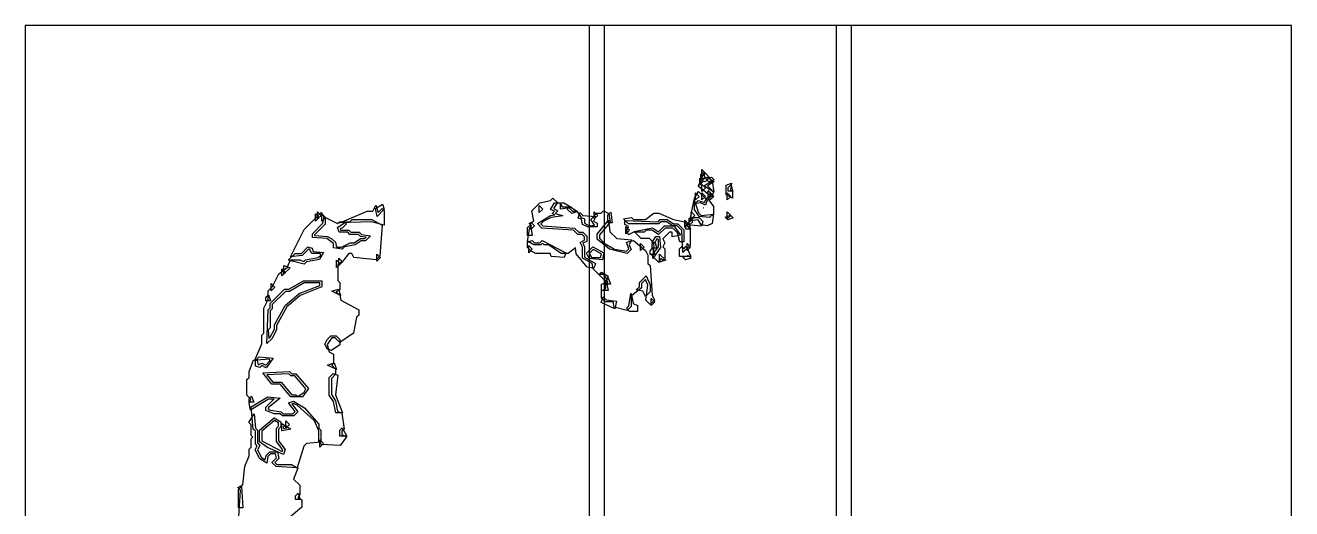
# Model space of a CAD drawing. Header units: millimetres. Extents: x 0 to 296, y 0 to 296.
# Drawn here: x 0 to 295.8, y 183 to 295.8 of the extents above; entities that cross this region are included whole.
import ezdxf

# ---------------------------------------------------------------- set-up
doc = ezdxf.new("R2010")
doc.units = ezdxf.units.MM
for name, color, linetype in [('CUT_OUTLINE', 5, 'Continuous'), ('CUT_SLOT', 1, 'Continuous'), ('ENG_D', 3, 'Continuous'), ('ENG_K', 2, 'Continuous'), ('ENG_L', 4, 'Continuous')]:
    doc.layers.add(name, color=color, linetype=linetype)

msp = doc.modelspace()

# ---------------------------------------------------------------- linework, layer by layer
at = {"layer": 'CUT_OUTLINE'}
msp.add_lwpolyline([(0, 0), (295.8, 0), (295.8, 295.8), (0, 295.8), (0, 0)], close=True, dxfattribs=at)
at = {"layer": 'CUT_SLOT'}
for points in [[(131.69, 147.9), (135.25, 147.9), (135.25, 295.8), (131.69, 295.8), (131.69, 147.9)], [(189.42, 147.9), (192.99, 147.9), (192.99, 295.8), (189.42, 295.8), (189.42, 147.9)]]:
    msp.add_lwpolyline(points, close=True, dxfattribs=at)
at = {"layer": 'ENG_D'}
for points in [[(159.25, 260.34), (160.93, 259.33), (159.38, 258.3), (160.76, 256.92), (160.35, 255.7), (157.19, 258.28), (158.08, 259.76), (159.25, 260.34)], [(157.76, 260.06), (157.76, 260.9), (158.36, 261.5), (158.84, 260.06), (157.76, 260.06)], [(164.17, 257.94), (164.77, 258.55), (165.25, 257.1), (164.17, 257.1), (164.17, 257.94)], [(120.68, 248.48), (119.66, 249.5), (122.67, 251.42), (123.67, 251.57), (123.08, 251.86), (123.64, 252.42), (123.61, 252.45), (122.64, 252.78), (123.61, 254.39), (124.88, 254.39), (125.38, 253.41), (126.8, 253.41), (127.79, 252.42), (128.81, 252.42), (129.82, 250.9), (130.65, 250.63), (130.65, 249.6), (131.68, 248.98), (132.94, 249.16), (132.06, 250.48), (133.5, 251.93), (134.49, 251.93), (135.04, 252.47), (136.3, 251.84), (136.58, 249.88), (134.1, 246.91), (134.1, 246.11), (135.24, 244.97), (137.64, 243.53), (140.42, 243.07), (140.96, 243.61), (140.43, 245.21), (142.05, 245.54), (144.89, 243.21), (145.44, 242.12), (145.44, 240.2), (145.92, 239.71), (146.42, 232.77), (146.97, 231.66), (145.93, 230.63), (144.93, 231.63), (145.43, 235.13), (144.86, 236.46), (143.96, 235.56), (143.96, 234.55), (141.49, 232.58), (141.49, 230.13), (140.58, 229.22), (137.58, 230.04), (137.35, 231.22), (135.47, 231.22), (134.59, 232.1), (134.59, 233.84), (135.58, 234.33), (135.58, 235.27), (136.03, 235.72), (135.61, 237), (134.98, 237.63), (134, 237.63), (132.64, 238.99), (132.4, 240.18), (130.15, 241.43), (130.15, 243.98), (129.58, 245.13), (130.65, 245.67), (130.65, 246.4), (130.05, 247), (129.07, 247), (128.07, 247.99), (120.68, 248.48)], [(157.85, 249.24), (157.14, 250.43), (155.23, 250.15), (156.22, 255.1), (157.24, 252.06), (157.85, 251.44), (160.76, 251.71), (160.45, 249.55), (159.28, 248.96), (157.85, 249.24)], [(158.89, 253.8), (157.73, 254.38), (156.28, 254.09), (156.28, 255.45), (157.22, 257.01), (159.28, 254.95), (158.89, 253.8)], [(163.92, 256.71), (164.77, 255.87), (163.92, 255.03), (163.92, 256.71)], [(53.61, 217.66), (55.22, 221.41), (55.22, 223.43), (55.71, 223.93), (55.71, 229.8), (56.7, 231.77), (56.7, 233.79), (57.73, 234.82), (59.21, 237.79), (61.18, 239.27), (61.96, 241.08), (64.15, 241.08), (65.03, 240.64), (65.45, 241.06), (68.41, 241.56), (68.99, 242.13), (68.84, 242.56), (66.9, 242.56), (66.4, 243.55), (66.16, 243.55), (64.7, 242.08), (61.94, 241.77), (65.12, 248.13), (69.07, 252.08), (70.01, 250.52), (70.01, 249.36), (67.54, 246.89), (67.54, 246.73), (70.57, 246.5), (71.63, 245.97), (72.45, 245.15), (72.67, 244.04), (73.89, 244.04), (75.86, 245.02), (76.83, 245.02), (78.31, 246.01), (79.27, 246.01), (79.59, 246.33), (78.27, 246.52), (77.79, 247), (75.82, 247), (75.33, 247.49), (73.28, 247.49), (72.92, 248.57), (74.86, 249.95), (75.82, 249.95), (76.31, 250.45), (80.92, 250.45), (83.33, 249.11), (82.82, 241.96), (81.93, 241.07), (76.75, 241.59), (76.26, 242.56), (75.55, 242.56), (74.12, 240.65), (72.96, 239.95), (72.96, 236.25), (73.46, 235.76), (73.46, 234.03), (72.64, 233.62), (73.44, 232.82), (73.68, 231.63), (77.9, 229.4), (77.9, 228.16), (77.38, 227.65), (76.64, 223.92), (73.43, 221.78), (72.37, 222.84), (71.61, 222.84), (70.52, 221.31), (70.96, 219.56), (71.98, 219.05), (71.98, 216.82), (71.59, 216.43), (72.47, 215.55), (72.47, 214.36), (71.49, 213.37), (71.49, 209.6), (72.46, 208.14), (72.94, 205.75), (73.93, 205.25), (74.46, 201.55), (73.95, 201.04), (73.95, 200.31), (75.06, 199.76), (73.58, 197.69), (69.16, 197.95), (68.53, 198.58), (68.53, 201.1), (67.58, 203.47), (63.46, 207.1), (62.59, 207.54), (62.27, 207.43), (63.68, 205.56), (62.71, 204.6), (60.04, 204.6), (59.55, 205.09), (58.12, 205.09), (56.2, 205.91), (56.2, 206.67), (58.04, 208.51), (58.13, 208.54), (56.77, 208.54), (52.58, 205.93), (52.25, 207.59), (52.7, 208.49), (51.77, 209.43), (51.77, 213.08), (52.26, 213.57), (52.26, 215), (53.32, 217.66), (53.61, 217.66)], [(83.85, 252.85), (82.18, 251.18), (81.81, 253.03), (83.45, 254.02), (83.85, 252.85)], [(120.05, 252.07), (120.05, 253.75), (120.89, 252.91), (120.05, 252.07)], [(164.77, 251.43), (163.92, 250.59), (163.92, 252.28), (164.77, 251.43)], [(117.34, 248.58), (118, 249.24), (118.36, 246.75), (117.34, 246.75), (117.34, 248.58)], [(118.08, 248.13), (118.08, 249.81), (118.92, 248.97), (118.08, 248.13)], [(147.8, 249.96), (148.29, 250.45), (149.95, 250.45), (151.43, 249.46), (152.44, 249.46), (153.82, 248.08), (153.82, 245.27), (152.89, 245.27), (152.36, 247.36), (151.25, 248.48), (149.48, 248.48), (147.93, 246.93), (146.35, 247.98), (145.05, 247.98), (144.55, 247.49), (142.04, 247.49), (140.86, 246.9), (140.49, 248), (140.92, 248.86), (140.01, 249.31), (140.01, 250.21), (147.8, 249.96)], [(154.91, 249.46), (154.06, 248.62), (154.06, 250.3), (154.91, 249.46)], [(154.31, 248.23), (154.31, 249.07), (154.91, 249.67), (155.39, 248.23), (154.31, 248.23)], [(155.05, 249.11), (155.05, 250.8), (155.89, 249.95), (155.05, 249.11)], [(118.39, 245.55), (118.92, 245.02), (120.19, 245.02), (120.74, 245.57), (126.26, 242.68), (125.89, 241.56), (122.82, 241.84), (122.58, 242.56), (119.25, 242.56), (118.18, 243.1), (117.34, 243.94), (117.34, 245.2), (118.39, 245.55)], [(148.4, 243.97), (146.57, 241.4), (146.9, 244.44), (146.36, 244.99), (147.27, 246.5), (148.12, 246.5), (148.4, 243.97)], [(131.7, 242.52), (132.27, 241.57), (134.39, 241.57), (134.56, 242.43), (132.66, 243.49), (131.7, 242.52)], [(155.42, 241.82), (152.83, 241.82), (152.83, 243.65), (153.33, 244.14), (153.82, 243.65), (154.39, 244.22), (155.42, 241.82)], [(154.56, 244.88), (155.4, 244.04), (154.56, 243.2), (154.56, 244.88)], [(148.15, 240.49), (148.15, 242.41), (149.59, 240.97), (148.15, 240.49)], [(68.77, 235.08), (68.77, 235.66), (65.14, 235.66), (61.69, 233.69), (60.74, 233.69), (57.68, 230.63), (57.68, 229.64), (57.19, 229.15), (57.19, 225.2), (56.71, 224.72), (56.89, 222.65), (57.23, 222.99), (58.17, 224.87), (58.17, 225.86), (60.69, 230.39), (63.96, 233.16), (68.77, 235.08)], [(53.99, 217.66), (54.19, 217.66), (54.41, 216.55), (55.22, 216.95), (56.15, 216.48), (57.15, 217.48), (57.02, 217.89), (53.99, 217.66)], [(65.13, 210.19), (65.52, 210.97), (62.99, 213.96), (62.02, 213.96), (61.53, 214.45), (56.44, 214.23), (57.8, 212.49), (59.77, 212.49), (62.23, 209.53), (63.21, 209.53), (63.62, 209.11), (65.13, 210.19)], [(59.16, 198.76), (60.67, 196.75), (60.3, 195.64), (56.57, 197.23), (54.72, 198.55), (54.72, 201.26), (58.15, 204.16), (59.65, 203.26), (59.65, 202.03), (59.16, 201.54), (59.16, 198.76)], [(62.05, 201.52), (59.9, 201.09), (59.9, 202.81), (62.05, 201.52)], [(60.89, 203.47), (61.73, 202.63), (60.89, 201.78), (60.89, 203.47)]]:
    msp.add_lwpolyline(points, close=True, dxfattribs=at)
msp.add_lwpolyline([(49.78, 179.82), (50.28, 187.25), (49.62, 187.9), (50.8, 188.49), (51.28, 192.83), (52.26, 195.28), (52.26, 196.81), (52.75, 197.3), (52.75, 199.28), (53.14, 199.67), (52.75, 200.06), (52.75, 202.52), (52.19, 203.08), (53.42, 205.13), (53.73, 201.75), (54.23, 201.25), (54.23, 201.25), (54.23, 198.29), (54.78, 197.74), (54.26, 196.71), (55.16, 194.91), (56.03, 194.39), (56.22, 195.35), (57.09, 196.22), (58.87, 196.22), (59.18, 194.66), (58.28, 193.75), (58.77, 193.26), (62.19, 193.26), (63.66, 192.38), (62.65, 189.87), (64.09, 188.43), (64.09, 186.3), (63.68, 185.48), (64.58, 185.03), (64.58, 183.28), (61.63, 180.82)], dxfattribs=at)
at = {"layer": 'ENG_K'}
for points in [[(158.01, 262.14), (158.85, 261.29), (158.01, 260.45), (158.01, 262.14)], [(160.42, 259.48), (160.8, 256.84), (158.53, 258.35), (160.42, 259.48)], [(164.99, 258.95), (164.69, 257.43), (165.16, 256.96), (165.16, 255.47), (163.68, 256.21), (163.68, 258.51), (164.99, 258.95)], [(156.53, 255.03), (156.53, 256.71), (157.37, 255.87), (156.53, 255.03)], [(69.27, 250.1), (69.27, 251.78), (70.11, 250.94), (69.27, 250.1)], [(83.32, 253.01), (83.81, 252.52), (83.81, 249.14), (80.82, 249.95), (73.49, 249.66), (73.48, 249.71), (79.82, 252.42), (81.19, 252.42), (81.88, 253.8), (82.44, 252.14), (83.32, 253.01)], [(132.7, 250.06), (133.6, 249.61), (133.6, 248.72), (131.33, 248.72), (130.18, 249.29), (129.94, 250.51), (129.1, 250.78), (129.55, 252.14), (130.26, 251.42), (133.25, 251.15), (132.7, 250.06)], [(133.71, 251.43), (132.87, 250.59), (132.87, 252.28), (133.71, 251.43)], [(142.09, 250.45), (144.86, 250.45), (146.83, 251.93), (147.95, 251.93), (151.43, 250.44), (153.96, 249.93), (155.3, 248.06), (155.3, 244.43), (153.6, 242.73), (153.33, 247.87), (152.24, 248.97), (151.28, 248.97), (149.8, 249.95), (148.5, 249.95), (148, 249.46), (140.9, 249.46), (139.76, 250.6), (141.57, 250.96), (142.09, 250.45)], [(155.54, 252.28), (156.39, 251.43), (155.54, 250.59), (155.54, 252.28)], [(73.36, 249.95), (74.55, 249.95), (75.04, 249.46), (74.08, 248.51), (73.52, 248.32), (73.64, 247.98), (75.53, 247.98), (76.03, 247.49), (78, 247.49), (78.5, 246.98), (80.64, 246.68), (79.48, 245.52), (78.46, 245.52), (77.01, 244.55), (74.57, 244.06), (74.04, 243.53), (71.98, 243.82), (71.98, 244.9), (70.41, 246.02), (67.05, 246.28), (67.05, 247.1), (69.53, 249.58), (69.83, 251.06), (72.92, 249.51), (73.36, 249.95)], [(66, 244.07), (67, 243.74), (67.23, 243.03), (69.68, 242.76), (68.68, 241.1), (65.69, 240.6), (65.15, 240.07), (61.38, 240.94), (63, 242.56), (64.48, 242.56), (66, 244.07)], [(118.42, 243.55), (117.58, 242.7), (117.58, 244.39), (118.42, 243.55)], [(132.58, 244.1), (135.11, 242.69), (134.79, 241.06), (131.72, 241.34), (131.09, 242.61), (132.58, 244.1)], [(82.93, 241.57), (82.09, 240.73), (82.09, 242.41), (82.93, 241.57)], [(154.24, 241.04), (153.61, 241.68), (154.87, 242.1), (155.51, 241.47), (154.24, 241.04)], [(57.19, 230.83), (60.54, 234.18), (61.56, 234.18), (65.01, 236.15), (69.27, 236.15), (69.27, 234.75), (64.22, 232.73), (61.08, 230.08), (58.67, 225.73), (58.67, 224.75), (57.64, 222.69), (56.43, 221.48), (56.7, 229.35), (57.19, 229.84), (57.19, 230.83)], [(134.53, 231.09), (134.98, 232.42), (135.69, 231.7), (138.09, 231.44), (137.73, 229.63), (134.53, 231.09)], [(141.01, 230.35), (141.42, 233.19), (141.5, 233.19), (141.96, 230.89), (142.97, 230.39), (142.97, 229), (141.14, 229), (140.4, 229.74), (141.01, 230.35)], [(146.18, 230.38), (146.18, 232.06), (147.02, 231.22), (146.18, 230.38)], [(54.63, 218.41), (57.89, 218.12), (56.28, 215.87), (55.27, 216.38), (54.79, 215.9), (53.74, 216.25), (53.74, 217.52), (54.63, 218.41)], [(66.13, 211.02), (64.71, 209.03), (62, 209.03), (59.54, 211.99), (57.56, 211.99), (55.47, 214.68), (61.72, 214.96), (62.22, 214.46), (63.22, 214.46), (66.13, 211.02)], [(52.26, 208.64), (52.86, 209.24), (53.34, 207.8), (52.26, 207.8), (52.26, 208.64)], [(63.03, 205.61), (61.47, 207.68), (62.64, 208.07), (65.24, 206.51), (68.53, 202.72), (68.53, 201.74), (69.02, 201.25), (69.02, 198.45), (65.68, 198.2), (65.05, 197.57), (63.53, 192.51), (58.56, 192.77), (57.58, 193.75), (58.65, 194.82), (58.47, 195.72), (57.29, 195.72), (56.68, 195.11), (56.38, 193.61), (54.78, 194.56), (53.71, 196.71), (54.18, 197.65), (53.74, 198.09), (53.74, 201.04), (53.25, 201.53), (52.74, 206.7), (56.64, 209.04), (59.53, 208.72), (56.74, 206.48), (56.88, 206.05), (59.77, 205.57), (60.25, 205.09), (62.51, 205.09), (63.03, 205.61)], [(58.67, 201.74), (59.16, 202.23), (59.16, 202.98), (58.2, 203.56), (55.22, 201.03), (55.22, 198.83), (60, 196.32), (60.12, 196.67), (58.67, 198.6), (58.67, 201.74)], [(60.96, 202.48), (60.2, 202.02), (60.31, 201.68), (61.09, 201.83), (60.96, 202.48)], [(75.13, 199.91), (73.46, 199.91), (73.46, 201.25), (74, 201.79), (75.13, 199.91)], [(68.77, 197.35), (68.77, 199.03), (69.62, 198.19), (68.77, 197.35)]]:
    msp.add_lwpolyline(points, close=True, dxfattribs=at)
at = {"layer": 'ENG_L'}
for points in [[(159.84, 260.31), (158.81, 259.29), (157.64, 259.68), (158.7, 261.44), (159.84, 260.31)], [(160.29, 260.34), (160.93, 259.71), (159.67, 259.29), (159.03, 259.92), (160.29, 260.34)], [(157.52, 258.48), (157.52, 260.16), (158.36, 259.32), (157.52, 258.48)], [(158.01, 257), (158.01, 258.68), (158.85, 257.84), (158.01, 257)], [(123.88, 251.9), (125.55, 251.34), (122.83, 250.95), (120.93, 250), (120.4, 249.46), (120.9, 248.96), (128.29, 248.47), (129.27, 247.49), (130.26, 247.49), (131.14, 246.61), (131.14, 245.36), (130.24, 244.91), (130.65, 244.1), (130.65, 241.71), (133.16, 240.2), (132.78, 239.07), (131.25, 239.38), (128.69, 242.46), (128.49, 243.84), (126.78, 242.56), (125.15, 242.56), (122.19, 244.53), (121.18, 244.53), (120.79, 244.92), (120.4, 244.53), (118.75, 244.53), (117.31, 245.39), (117.84, 248.59), (118.22, 248.97), (117.66, 249.53), (118.78, 250.09), (118.3, 252.5), (120.17, 254.37), (122.64, 254.87), (123.25, 255.48), (124.31, 254.42), (123.37, 253.01), (124.41, 252.49), (123.85, 251.93), (123.88, 251.9)], [(125.78, 254.39), (127.67, 253.26), (124.98, 252.87), (124.98, 254.39), (125.78, 254.39)], [(157.37, 251.2), (156.28, 252.84), (156.28, 254), (157.2, 254.92), (158.62, 254.45), (159.2, 255.61), (160.72, 253.48), (160.72, 251.82), (159.82, 250.93), (157.37, 251.2)], [(158.85, 255.87), (158.01, 255.03), (158.01, 256.71), (158.85, 255.87)], [(159.49, 257.21), (160.33, 256.36), (159.49, 255.52), (159.49, 257.21)], [(160.82, 255.87), (159.98, 255.03), (159.98, 256.71), (160.82, 255.87)], [(67.79, 251.78), (68.63, 250.94), (67.79, 250.1), (67.79, 251.78)], [(69.12, 251.43), (68.28, 250.59), (68.28, 252.28), (69.12, 251.43)], [(126.6, 252.91), (127.16, 253.47), (129.01, 252.36), (127.62, 251.89), (126.6, 252.91)], [(136.07, 251.54), (136.74, 252.2), (137.09, 249.71), (136.07, 249.71), (136.07, 251.54)], [(158.4, 253.16), (158.36, 253.2), (158.35, 253.16), (158.4, 253.16)], [(164.1, 250.41), (163.47, 251.05), (164.73, 251.47), (165.37, 250.83), (164.1, 250.41)], [(141.55, 243.5), (140.58, 242.53), (136.45, 243.57), (133.6, 245.89), (133.6, 247.08), (136.25, 250.32), (136.55, 247.6), (138.15, 246), (141.63, 245.73), (141.03, 244.53), (141.55, 243.5)], [(140.26, 248.82), (141.1, 247.98), (140.26, 247.14), (140.26, 248.82)], [(149.38, 241.47), (148.89, 240.98), (148.46, 241.4), (147.97, 240.42), (146.34, 242.04), (147.9, 244.12), (147.9, 245.83), (147.53, 245.96), (146.98, 244.85), (145.83, 246.01), (143.86, 246.01), (142.23, 247.64), (146.47, 248.49), (147.87, 247.56), (149.28, 248.97), (151.48, 248.97), (153.01, 246.83), (151.11, 246.45), (151.11, 247.49), (150.47, 247.49), (148.94, 245.96), (149.41, 245.02), (148.94, 244.09), (149.38, 243.65), (149.38, 241.47)], [(157.93, 248.95), (154.5, 249.26), (156.18, 250.94), (157.37, 250.94), (158.29, 250.02), (157.93, 248.95)], [(143.71, 243.2), (143.71, 244.88), (144.55, 244.04), (143.71, 243.2)], [(147.01, 242.31), (145.93, 242.31), (145.93, 243.15), (146.53, 243.76), (147.01, 242.31)], [(146.42, 243.79), (146.42, 244.63), (147.02, 245.23), (147.5, 243.79), (146.42, 243.79)], [(60.39, 239.7), (61.84, 239.22), (60.39, 237.77), (60.39, 239.7)], [(73.56, 240.09), (72.72, 239.25), (72.72, 240.94), (73.56, 240.09)], [(73.21, 241.43), (74.05, 240.59), (73.21, 239.75), (73.21, 241.43)], [(60.74, 238.12), (59.9, 237.28), (59.9, 238.96), (60.74, 238.12)], [(136.12, 237.25), (135.68, 235.94), (134, 237.63), (134.55, 238.19), (136.12, 237.25)], [(136.66, 235.41), (135.58, 235.41), (135.58, 236.25), (136.18, 236.85), (136.66, 235.41)], [(145.93, 233.58), (144.88, 232.53), (144.28, 233.71), (142.72, 234.03), (143.46, 234.77), (143.46, 235.76), (145.03, 237.32), (145.93, 235.21), (145.93, 233.58)], [(58.28, 234.67), (57.44, 233.83), (57.44, 235.51), (58.28, 234.67)], [(71.58, 233.73), (73.12, 234.24), (73.63, 232.71), (71.58, 233.73)], [(134.59, 235.34), (135.76, 235.73), (136.12, 233.93), (134.59, 233.93), (134.59, 235.34)], [(56.8, 232.91), (57.28, 231.47), (56.2, 231.47), (56.2, 232.31), (56.8, 232.91)], [(73.46, 221.23), (71.53, 219.85), (70.57, 220.17), (69.98, 221.36), (70.54, 222.49), (71.38, 223.33), (72.57, 223.33), (73.46, 222.45), (73.46, 221.23)], [(70.6, 216.48), (72.13, 216.99), (72.65, 215.45), (70.6, 216.48)], [(72.48, 209.56), (74.06, 205.34), (72.52, 205.34), (71.99, 207.95), (70.99, 209.45), (70.99, 213.57), (71.91, 214.49), (72.99, 214.14), (72.48, 209.56)], [(50.79, 183.15), (49.79, 183.15), (49.79, 187.44), (50.5, 188.15), (50.79, 183.15)], [(64.19, 185.12), (63.1, 185.12), (63.1, 185.97), (63.71, 186.57), (64.19, 185.12)]]:
    msp.add_lwpolyline(points, close=True, dxfattribs=at)

doc.saveas('drawing.dxf')
